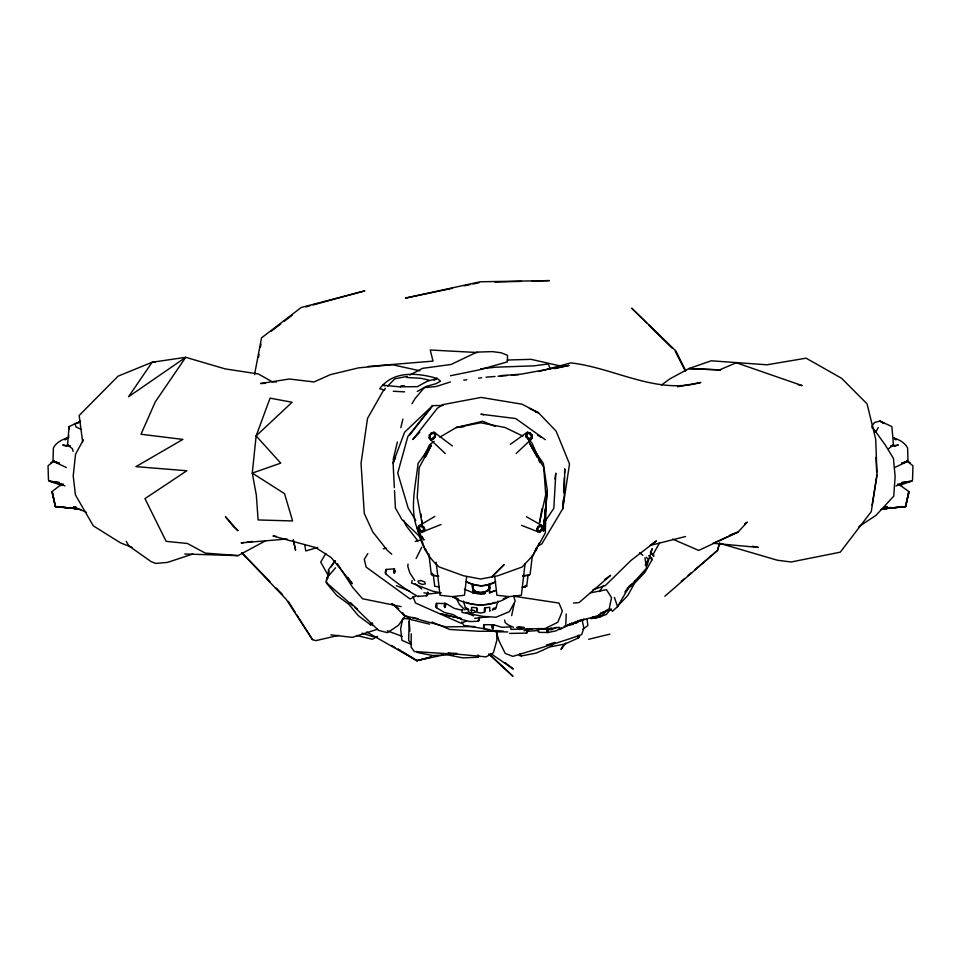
<?xml version="1.0" encoding="UTF-8"?>
<svg xmlns="http://www.w3.org/2000/svg" width="961" height="961" viewBox="0 0 961 961"><rect width="100%" height="100%" fill="white"/><g stroke="black" fill="none" stroke-linecap="round" stroke-linejoin="round"><path stroke-width="1.44" d="M476.812 610.872L476.812 607.929L471.659 607.268L471.575 611.196L471.503 610.559M476.8 612.277L480.704 613.034L484.596 612.277L484.596 608.505M481.029 585.874L472.307 584.192L472.956 592.805L481.329 594.27L484.957 593.598L484.969 592.012L488.656 589.622L489.654 587.952L489.281 584.204L495.708 581.837C486.494 587.123 475.347 586.931 466.229 581.657L472.884 584.384L473.605 590.426C477.977 593.694 484.44 593.478 488.56 589.886L489.654 587.952L488.56 589.886L489.617 584.168L489.69 592.709L495.48 590.51L489.449 592.745M423.909 531.577L424.738 529.403L423.921 529.199L423.308 530.808L423.909 531.577L423.068 527.205L419.308 525.619L418.479 527.793L419.645 530.472L421.855 532.154L441.051 524.502M411.212 633.792L411.128 647.125L414.335 651.57L450.144 653.876M484.596 611.22L484.656 608.025M394.478 568.816L393.614 571.711L394.358 573.261L394.478 568.816L386.154 569.453L385.157 572.348L385.709 573.813C395.8 582.27 406.431 589.898 417.819 596.493L427.333 595.58L428.186 592.709M472.776 588.781L472.884 584.384C470.902 585.778 475.166 593.526 472.68 588.36L473.605 590.426M565.825 624.866L566.185 613.923M527.048 629.011L527.409 632.302L526.532 633.131L509.57 633.431M68.567 438.072L68.699 435.201M68.976 429.459L69.108 426.588L79.835 421.519M563.218 499.864L562.774 508.729L541.788 543.95L537.86 545.872M563.59 492.476L564.335 477.701M564.563 473.256L564.792 468.824L564.263 495.42L562.774 508.729L569.513 463.911L556.119 431.153L538.46 412.725L522.027 404.185L481.101 397.422L442.853 404.617L437.339 408.281L412.75 439.549L419.837 432.15M872.204 428.234L872.36 425.399L874.462 422.528L879.964 421.05L891.892 426.588L893.49 444.979L888.625 448.667M462.145 609.779L461.989 612.421L483.095 616.373L495.984 617.238L509.414 611.652L515.204 601.166L513.63 596.084M539.541 532.154L541.247 529.991L541.752 530.472L542.1 527.997L542.917 527.793L541.487 526.388L542.088 525.619L538.328 527.205L537.475 529.199L539.541 532.154L542.1 527.997L541.487 526.388L537.824 526.724L536.67 529.403L537.487 531.577L539.541 532.154L541.752 530.472L542.917 527.793L542.088 525.619L526.496 516.766M539.974 525.967L540.034 525.042L542.088 525.619M327.833 578.378L328.506 569.705L335.257 560.563M416.233 651.402L418.023 652.663L432.81 655.534L447.934 654.934L462.721 657.853L477.833 657.288L478.037 654.837M537.295 457.496L529.511 443.141L543.349 463.454L547.326 490.603L543.445 531.049L545.271 512.021M545.416 510.555L547.326 490.603M546.316 501.81L543.445 531.049L546.316 501.81L545.283 533.091L532.754 555.614L522.159 567.002L497.906 575.747L480.704 579.027L463.49 575.747L439.249 567.002C427.008 556.839 420.305 542.208 416.978 526.94M489.894 610.559L489.822 611.196L489.738 607.268L484.584 607.929L484.596 612.277M385.709 573.813L386.154 569.453L386.646 570.149M466.65 576.612L464.475 595.267L452.247 596.637L440.018 595.267L436.162 562.245M525.066 563.687L521.379 595.267L509.15 596.637L496.921 595.267L494.747 576.612M532.37 555.41L530.124 574.21L529.139 575.171L522.796 576.132M484.957 593.598L477.305 592.252L472.956 592.805L473.725 590.246L477.305 592.252L477.149 593.538L484.909 592.168L488.656 589.622L489.69 592.709M525.307 585.441L525.307 587.003L522.328 587.363L526.688 586.222L528.045 575.543M526.868 630.38L526.532 633.131L527.529 629.119M436.823 605.094L436.486 607.712L444.571 612.517L453.16 614.596L461.232 619.437L469.833 621.539L478.122 621.262L479.107 620.698L479.131 617.274L478.122 621.262L479.611 617.647M408.053 564.059L407.764 566.305L409.83 572.888L414.732 580.456M554.953 479.034L555.818 473.184L553.824 508.309L545.608 520.562M326.68 580.456L327.088 577.837M872.107 505.306L876.852 475.022M541.956 508.693L539.421 523.192L545.728 494.579L543.734 467.406L529.511 443.141L535.229 453.208M492.969 628.926L492.08 624.674L491.96 627.881L492.969 628.926L493.726 624.842L483.791 624.638L483.527 627.833L484.332 628.866L492.693 631.329L501.27 631.389M69.108 426.588L67.51 444.979L72.375 448.667L73.108 451.43M254.533 374.694L261.524 337.864L301.213 307.484L364.904 290.823L313.046 304.949M258.497 357.324L259.05 354.381M260.443 347.017L261.008 344.074M497.954 601.081L496.044 607.736L494.939 609.406L493.233 608.878L496.044 607.736M511.66 615.605L514.159 603.76M412.149 580.552L411.572 583.063L432.474 591.099L441.063 592.937M397.386 442.024L393.253 459.202L393.529 462.193M400.833 427.705L402.899 419.104M661.42 385.085L669.769 378.934L688.881 368.592L711.26 360.795L766.962 364.796L806.111 358.177L841.572 378.286L867.074 403.86L875.711 439.309L877.033 475.202L871.255 511.684L840.25 552.179L791.119 561.993L777.293 560.215L719.477 543.253L717.519 550.437L664.844 596.264M719.573 543.229L717.519 550.437L694.887 569.741M444.967 607.472L444.847 603.015L444.09 606.151L444.967 607.472L446.216 603.58L436.45 603.364L435.801 606.439L436.486 607.712L436.45 603.364L436.991 603.784M646.933 565.548L652.219 548.707L651.102 551.218M537.319 546.629L535.866 550.713L537.139 547.854M878.234 427.561L876.144 431.453M427.753 592.084L426.288 595.868L427.549 593.766M532.754 556.335L536.274 547.818M537.667 546.653L539.241 542.953M393.938 460.968L393.073 462.89L394.358 487.647M431.069 438.757L429.963 437.399L430.612 439.73L432.991 438.348L433.207 439.177L434.576 436.666L435.357 436.907L434.756 434.552L435.597 434.048L433.651 433.195L429.363 435.045L430.144 435.285L429.963 437.399L429.111 437.904L431.501 432.774L434.108 432.222L435.597 434.048L435.357 436.907L433.207 439.177L430.612 439.73L429.111 437.904L429.363 435.045L431.501 432.774L433.651 433.195L434.756 434.552L434.576 436.666L430.612 439.73L445.243 453.52M433.651 433.195L434.108 432.222L452.379 445.964M394.358 573.261L395.488 570.834M425.567 457.124L431.201 445.303L418.047 463.454C415.512 488.104 406.443 518.856 424.005 539.998L421.975 536.418M395.62 457.688L393.073 462.89L404.605 432.222L432.63 405.614L443.093 405.458M423.729 456.631L429.615 444.679L434.156 441.339M416.113 558.485L421.747 547.217M400.557 386.875L401.097 385.805L404.497 385.829M652.759 555.014L659.498 542.941M473.725 590.246L477.209 592.372L484.969 592.012M83.391 439.838L75.559 454.181L73.216 475.911L75.426 494.951L93.325 525.859L120.353 542.773L132.498 547.566M645.155 565.092L648.279 559.566L646.381 557.248M648.687 555.674L651.894 558.041L652.002 559.855L644.843 572.456L634.801 582.967L627.665 595.592L617.659 606.127M635.209 580.432L632.422 585.273L628.47 587.736L624.854 592.072M563.242 645.564L560.984 649.456L565.849 643.065M600.529 613.022L610.956 609.61L612.481 611.256L617.551 606.667L629.803 585.585L626.188 590.366M411.981 403.776L415.008 398.671L424.281 387.619L436.018 386.538L450.385 381.973M325.863 553.452L320.698 562.077L328.242 575.579M426.6 453.003L431.201 445.303L419.2 467.587L417.206 497.426L422.275 524.346L421.711 519.913M367.823 553.608L364.267 559.326L366.165 567.122L410.107 598.991L415.548 596.072M493.678 608.193L492.428 610.103L494.927 608.505M599.472 591.58L603.58 585.381M579.579 636.362L578.534 637.9L564.78 644.074L549.92 646.897L536.178 653.096L521.342 655.955L519.18 655.438M330.92 567.062L335.185 560.996M521.583 525.367L537.487 531.577L538.088 530.808L539.614 531.229M409.41 435.297L432.63 405.614L407.824 436.582L397.734 473.028L408.173 508.081L415.801 520.49M626.104 590.823L646.549 568.239L644.939 557.728M527.745 433.195L527.289 432.222L525.799 434.048L526.64 434.552L526.82 436.666L528.19 439.177L528.406 438.348L530.34 438.757L531.445 437.399L530.784 439.73L526.82 436.666L526.039 436.907L525.799 434.048L527.745 433.195L532.034 435.045L531.265 435.285L531.445 437.399L532.286 437.904L529.895 432.774L527.745 433.195L526.039 436.907L528.19 439.177L530.784 439.73L532.286 437.904L532.034 435.045L529.895 432.774L527.289 432.222L510.363 444.318M611.028 608.745L606.283 614.499L595.195 618.367L592.541 617.166M633.395 583.892L636.218 580.48M335.581 567.807L326.92 577.753L325.959 582.234L352.663 605.67M54.381 460.667L48.05 465.821L48.458 479.839L49.107 481.101L59.138 484.512L63.414 484.116M385.517 388.28L383.439 390.382L367.522 418.419L361.036 463.298L364.279 513.438L372.76 531.913L387.331 550.377L391.74 554.209M387.583 386.178L394.851 378.814L407.236 376.388M591.111 618.704L601.118 616.397L606.992 610.463M372.159 622.992L370.429 624.722L358.369 615.713L348.771 604.253L336.686 595.279L327.064 583.844L326.488 581.765M432.258 573.261L431.285 574.21L432.258 575.171L438.6 576.132L432.258 575.171L433.183 574.21L431.285 574.21L428.846 553.968M516.153 453.52L530.784 439.73L530.34 438.757M421.855 532.154L423.308 530.808L421.795 531.229L420.149 529.991L419.296 527.997L419.909 526.388L423.573 526.724L424.738 529.403L423.068 527.205L423.573 526.724L421.362 525.042L419.308 525.619L419.909 526.388L418.479 527.793L419.296 527.997L419.645 530.472L420.149 529.991L421.855 532.154L421.795 531.229M551.302 645.744L554.977 642.404L546.365 645.059M65.024 439.754L67.102 437.964C61.672 439.754 56.134 442.649 53.384 447.922L53.023 461.244L66.321 467.502M65.132 439.657L67.102 437.964M681.313 581.321L684.7 578.426M688.1 575.531L691.488 572.636M63.366 484.837L59.426 485.834L51.87 491.756L55.402 506.555L76.255 508.669L70.213 507.528L80.964 509.702M538.328 628.35L538.292 631.821L539.253 632.362L548.094 632.494L556.263 630.764L561.404 627.773M271.386 331.113L280.66 324.025M284.144 321.37L292.252 315.172M540.034 525.042L537.824 526.724L538.328 527.205L536.67 529.403L537.475 529.199L537.487 531.577M439.826 437.159L456.415 427.489L482.65 421.254L495.131 426.432M582.606 629.395L587.868 625.539L586.967 618.596M604.541 579.615L610.619 575.351L579.039 602.607L573.465 603.04M858.882 526.652L875.939 515.396L893.766 496.14L895.123 476.416L893.442 458.409L885.129 444.799L872.216 426.876M477.833 657.288L479.407 656.267M744.727 523.685L747.262 522.111L738.072 532.058L698.707 550.413L672.592 539.097M434.024 380.34L437.171 378.418L440.582 381.205L436.042 383.667L426.516 386.346L417.302 391.415M874.654 432.462L876.324 431.477M419.308 525.619L434.816 516.429M76.82 423.537L79.979 421.675M50.945 462.697L52.314 461.905M77.216 423.26L80.556 421.302M579.867 620.121L572.143 624.578L563.975 626.284M377.529 636.362L372.339 639.281L356.795 635.521M372.736 623.437L370.429 624.722L372.291 624.926M184.776 554.004L237.98 555.626L265.44 540.863M409.782 375.042L422.576 368.339L451.021 364.471L476.968 352.11L492.368 351.618L501.101 352.759L507.516 355.318L507.396 361.865L479.311 369.841L450.469 375.763M894.679 467.502L907.977 461.244L907.616 447.922C904.866 442.649 899.328 439.754 893.898 437.964L895.976 439.754M630.452 584.841L632.831 583.651M896.048 485.966L902.475 482.842L911.893 481.101L912.542 479.839L912.95 465.821L906.619 460.667M556.299 627.329L551.194 629.791L536.995 628.71M890.787 446.228L893.49 444.979L890.799 446.048M508.741 596.781C491.828 607.544 469.581 607.544 452.655 596.781M576.444 622.668L584.168 619.172M880.985 509.51L887.483 506.627L884.805 507.144M719.417 369.925L720.786 369.913L688.881 368.592L719.417 369.925L736.342 362.777L802.171 385.625L797.846 384.556M503.324 598.727L508.513 596.553M466.457 621.046L461.076 623.257L415.524 603.015L412.906 596.481M729.699 535.181L738.072 532.058L713.11 543.277L758.289 547.422L752.403 546.256M894.307 446.409L898.307 444.967L891.808 446M456.271 653.324L451.994 655.21L448.679 653.3M592.961 589.706L605.262 585.633L631.077 560.359L656.423 540.911L650.056 545.488L685.517 536.514M192.813 554.029L167.562 562.377L155.73 563.434L151.057 561.596L128.846 545.872L126.179 541.271M377.601 629.203L352.303 637.371L330.86 634.873M551.554 627.989L547.47 629.287L559.11 627.269L559.915 629.479L572.059 623.172L567.434 625.13L583.952 619.365L574.882 622.187M902.451 462.998L907.977 461.244L903.869 462.241M495.359 602.307C485.954 605.682 475.443 605.682 466.049 602.307M575.134 622.151L597.538 615.797L609.202 608.818L611.532 597.634L606.475 589.694L590.282 592.877M317.791 547.434L305.754 550.953L304.817 545.067M417.819 596.493L418.876 596.204M305.85 306.907L310.163 305.73M538.941 371.487L570.762 362.898C614.295 367.703 656.363 395.067 700.893 382.43L677.481 386.766M366.718 631.978L416.93 660.675L431.345 656.856M415.248 541.427L420.738 539.974M398.034 649.276L416.93 660.675L431.297 657.012M901.058 485.966L909.13 491.756L905.598 506.555L884.745 508.669L890.787 507.528L881.381 509.426M588.661 639.281L609.851 634.152M523.925 630.788L532.262 628.89M338.656 635.365L315.881 640.627L312.469 639.618L286.186 599.292L241.824 552.815M554.689 368.652L569.08 365.408L521.006 374.165L500.345 375.655M489.605 584.324L481.005 586.018M417.134 660.555L443.321 654.982M452.391 288.288L405.386 298.114L480.236 281.777L549.38 280.6L531.745 281.08M464.151 285.837L470.025 284.6M472.956 283.988L478.842 282.762M489.101 616.578L474.71 618.331M383.343 548.779L386.166 548.275M600.084 614.067L601.118 616.397L600.012 616.566L598.931 614.884M463.767 380.172L466.746 379.763M478.638 378.154L481.605 377.757M243.938 542.545L241.103 542.905L287.051 539.001M246.773 542.184L252.455 541.451M901.886 482.35L911.893 481.101L901.862 484.512L897.586 484.116M480.668 368.856L495.564 367.198L533.932 365.841L548.311 363.979L550.305 369.072M440.643 592.637L429.627 593.862L423.921 592.805M463.767 426.756L456.415 427.489L480.704 422.792L504.993 427.489L522.868 436.102M368.015 366.477L433.003 361.12L430.24 350.008L477.533 352.519M538.412 630.5L527.649 631.269M486.074 377.156L495.035 376.472M498.014 376.244L506.976 375.571M511.456 375.222L518.928 374.658M510.387 626.896L501.966 627.293L493.726 624.842M518.628 629.383L521.427 629.251M264.96 383.355L260.611 383.511L289.345 379.018L314.019 381.961L330.392 374.634L358.657 367.847L392.28 364.687L419.885 370.802M404.653 391.872L393.277 391.259M507.168 360.039L531.013 359.33L559.698 365.805M494.999 282.066L521.451 281.357M155.033 362.189L152.126 362.249L118.083 376.159L79.174 415.476L82.646 441.88M474.794 626.488L445.796 626.872L404.028 615.448L392.544 603.748M439.069 586.967L434.708 586.222L433.351 575.543M503.456 631.149L478.938 631.281L449.664 629.455L432.078 622.031M529.139 575.171L522.796 575.627M56.507 462.926L59.498 462.926M525.174 586.222L526.688 586.222M454.409 653.876L486.038 656.856L493.389 652.807L496.861 640.29L496.801 630.452M901.502 462.926L904.493 462.926M522.328 586.967L525.307 587.003M542.1 628.806L537.848 628.722L538.785 631.149M507.804 631.966L496.068 631.677L490.554 629.984M276.432 381.998L272.251 381.781L258.233 373.925L225.222 368.916L185.713 357.312L152.126 362.249L128.534 396.749L185.713 357.312L155.322 401.806L141.003 434.252L182.89 439.417L135.933 466.638L186.83 470.758L144.955 498.615L166.133 541.355L187.395 543.482L205.27 553.092L237.98 555.626M456.751 653.552L448.066 652.903M275.891 536.19L272.984 536.022L315.616 547.542L331.197 557.56L352.303 583.687L347.99 577.633M406.527 377.481L420.834 378.286L428.93 380.088M410.107 619.04L402.707 618.464L400.641 628.962L401.878 640.278L411.272 644.447M59.114 482.35L49.107 481.101L58.525 482.842L64.952 485.966M513.811 596.228L559.002 603.076L562.353 611.112L557.848 622.247L545.079 628.542L510.928 629.359L510.747 626.584M69.192 446L62.693 444.967L66.693 446.409M489.173 629.563L463.658 625.347L461.893 621.887M470.83 609.983L474.59 610.655L475.587 612.097L472.812 612.866L469.052 612.181L468.055 610.74M535.517 412.161L538.46 412.725L529.391 408.461M76.195 507.144L73.516 506.627L86.514 512.393M483.755 414.78L480.896 414.215L515.733 418.552L545.259 439.706M401.109 606.583L362.549 598.763L352.519 587.219L337.239 563.41M461.472 618.632L440.342 613.743L461.556 618.62M412.233 617.406L417.963 618.668M484.344 624.758L484.332 628.866M897.634 484.837L901.574 485.834M57.131 462.241L53.023 461.244L58.549 462.998M462.673 610.403L454.181 608.349L446.216 603.58M473.473 615.893L466.085 612.457M429.531 624.145L410.996 619.605L404.425 615.376M384.628 390.046L379.727 388.737C393.445 370.285 417.494 372.808 437.171 378.418L427.008 381.373L417.41 386.658L399.043 386.79L382.67 385.145L384.953 385.878M362.105 633.155L373.457 636.831M464.391 589.273L473.052 592.709M387.307 630.836L402.455 636.434M70.201 446.048L67.51 444.979L70.213 446.228M465.364 607.736L468.163 608.878L466.469 609.406L465.364 607.736L463.442 601.081M396.304 585.669L409.518 591.147M452.883 596.553L458.073 598.727M548.094 632.494L546.941 631.99L546.353 628.89L548.094 632.494L547.926 628.446M513.57 627.329L507.852 624.782L505.054 622.392L504.717 620.049M81.241 429.411L75.919 426.852L75.018 423.369M421.795 588.985L415.128 583.795M883.784 423.26L879.964 421.05L884.18 423.537M537.667 435.249L541.463 437.483M908.686 461.905L910.055 462.697M391.728 645.48L395.512 647.762M398.058 649.047L400.581 650.597M403.091 652.159L416.93 660.675M466.481 608.505L468.968 610.103M391.475 603.832L398.803 608.625M490.675 653.48L513.342 669.048L505.078 662.682M650.381 552.299L653.6 554.629L653.708 556.431L651.21 553.332M639.618 552.779L642.873 555.266M354.909 607.46L378.49 630.344L387.439 632.698L398.238 625.479L405.025 616.409L402.611 612.613M528.634 440.03L531.841 442.721L539.109 459.166M893.898 437.964L895.868 439.657M599.292 614.824L601.118 616.397M485.305 585.429L489.281 584.204L489.365 588.06M488.681 654.009L512.982 676.304L489.557 654.249M420.005 536.791L401.854 519.481L395.403 508.033L394.503 490.554M646.561 322.896L631.677 308.169L675.823 350.909L685.71 370.718M648.687 324.998L672.075 348.146M464.86 609.911L459.49 604.553L457.004 599.736M241.848 552.791L270.029 581.717M276.287 588.144L282.546 594.583M649.516 556.719L652.002 559.855M519.637 653.804L521.342 655.955M417.927 540.983L406.119 525.715L403.704 520.345M430.06 558.641L425.615 549.031M411.512 644.603L408.641 640.206L409.23 620.71L409.879 631.101M288.288 601.334L295.303 612.445M296.865 614.92L312.469 639.618M417.915 529.247L420.618 534.028M356.975 608.553L357.396 609.298L350.609 602.703M538.713 460.115L540.13 462.721M675.271 351.306L685.325 370.994M577.693 635.533L578.534 637.9L578.438 635.245M417.795 528.934L425.327 550.245M614.403 597.43L617.551 606.667M495.9 630.632L499.095 641.059L505.258 653.468L512.91 656.375C536.082 649.192 558.761 642.777 581.645 634.62L583.856 628.158L582.042 619.557M293.309 539.998L295.592 550.233L293.369 540.178M420.966 513.991L421.338 516.958M421.362 525.042L421.423 525.967M875.976 457.412L876.708 472.079M328.878 570.51L329.07 574.738M481.269 592.697L481.329 594.27M476.74 608.025L476.8 611.22M256.143 435.91L252.275 473.1L256.335 495.131L258.113 519.961L292.6 520.946L284.54 493.678L252.275 473.1L280.744 463.142L256.143 435.91L270.053 398.154L292.096 402.239L256.143 435.91M908.794 491.624L905.598 506.555L884.745 508.669L905.598 506.555L908.794 491.624M504.02 564.72L491.684 576.972L504.02 564.72M577.501 622.272L570.209 624.434L577.501 622.272M519.433 626.764L516.718 627.449L521.607 628.194L524.322 627.509L519.433 626.764M420.822 580.516L417.963 581.153L418.84 583.135L422.564 584.492L425.423 583.856L424.546 581.873L420.822 580.516M65.588 507.588L55.402 506.555L52.206 491.624L55.402 506.555L76.255 508.669L65.588 507.588M237.823 530.58L233.499 526.664L225.463 516.73L237.823 530.58"/></g></svg>
